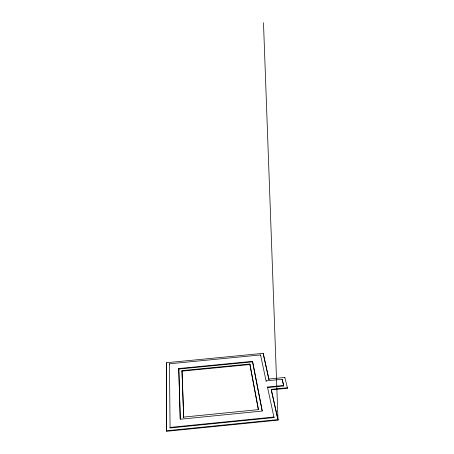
<?xml version="1.0" encoding="UTF-8"?>
<svg xmlns="http://www.w3.org/2000/svg" width="454" height="454" viewBox="0 0 454 454"><rect width="100%" height="100%" fill="white"/><g stroke="black" fill="none" stroke-linecap="round" stroke-linejoin="round"><path stroke-width="0.68" d="M169.995 427.43L273.989 417.027L274.012 417.566L170.063 427.969L169.478 363.79L260.545 354.943L266.18 381.371L266.158 380.855L282.15 379.283L283.699 385.44L283.716 385.962L267.519 387.557L267.491 387.035L283.699 385.44M166.584 430.761L277.99 419.598L271.225 389.339L287.495 387.727L287.507 388.255L271.248 389.861L278.007 420.143L166.652 431.3L166.493 362.729L263.184 353.343L268.95 379.55L263.184 353.343M268.927 379.033L284.84 377.473L287.507 388.255M183.643 417.09L258.451 409.633L249.865 364.017L181.992 370.634L183.7 417.623L181.992 370.634M178.78 368.529L252.549 361.339L262.264 411.052L180.232 419.235L178.78 368.529L180.278 419.065M178.836 369.028L252.577 361.844L262.157 410.898M182.043 371.139L249.899 364.522L258.349 409.48M283.716 385.962L282.15 379.283M267.491 387.035L274.012 417.566M166.493 362.729L166.652 431.3M169.478 363.79L169.541 364.284M249.865 364.017L249.899 364.522M252.549 361.339L252.577 361.844M260.545 354.943L260.568 355.442M263.49 22.7L278.007 420.143M284.84 377.473L284.857 377.989"/></g></svg>
